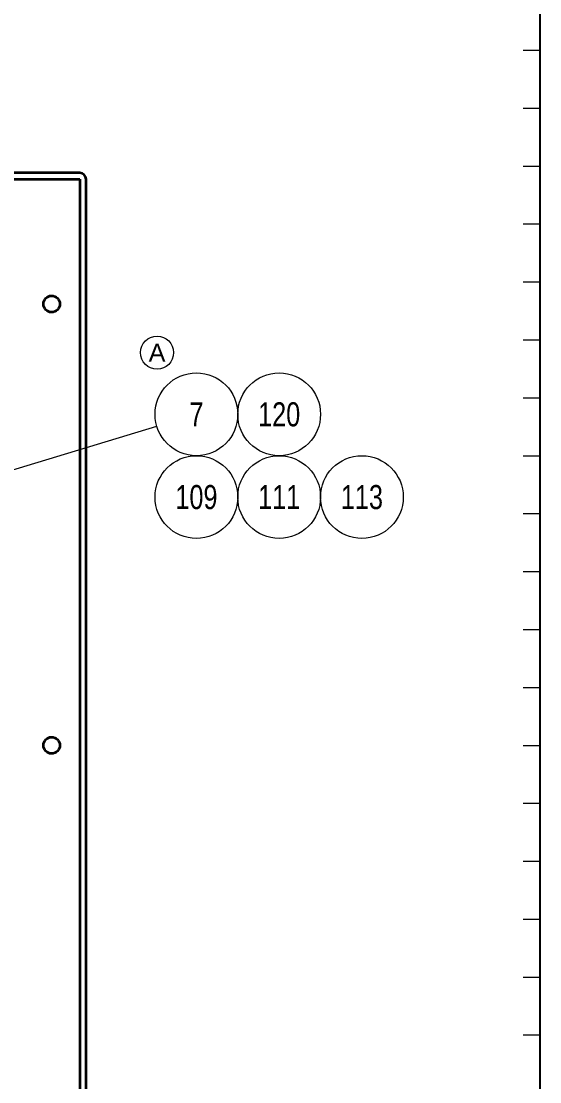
# Model space of a CAD drawing. Header units: millimetres. Extents: x 10 to 832, y 7 to 590.
# Drawn here: x 768.8 to 831.5, y 274.3 to 402.5 of the extents above; entities that cross this region are included whole.
import ezdxf
from ezdxf.enums import TextEntityAlignment as Align

# ---------------------------------------------------------------- set-up
doc = ezdxf.new("R2010")
doc.units = ezdxf.units.MM
for name, color, linetype in [('GR1_01', 7, 'Continuous'), ('GR1_15', 7, 'Continuous'), ('GR1_teisei', 7, 'Continuous'), ('図面枠B6M', 7, 'Continuous')]:
    doc.layers.add(name, color=color, linetype=linetype)
doc.styles.add('HG丸ｺﾞｼｯｸM-PRO', font='')
doc.styles.get('HG丸ｺﾞｼｯｸM-PRO').set_extended_font_data('HG丸ｺﾞｼｯｸM-PRO')

# ---------------------------------------------------------------- blocks, each defined once
blk = doc.blocks.new('BLKF023')
at = {"layer": '図面枠B6M', "color": 2, "linetype": 'Continuous', "lineweight": 25}
blk.add_line((831.5, 584), (831.5, 15), dxfattribs=at)
at = {"layer": '図面枠B6M', "color": 4, "linetype": 'Continuous', "lineweight": 13}
for p, q in [((829.5, 399), (831.5, 399)), ((829.5, 392), (831.5, 392)), ((829.5, 385), (831.5, 385)), ((829.5, 378), (831.5, 378)), ((829.5, 371), (831.5, 371)), ((829.5, 364), (831.5, 364)), ((829.5, 357), (831.5, 357)), ((829.5, 350), (831.5, 350)), ((829.5, 343), (831.5, 343)), ((829.5, 336), (831.5, 336)), ((829.5, 329), (831.5, 329)), ((829.5, 322), (831.5, 322)), ((829.5, 315), (831.5, 315)), ((829.5, 308), (831.5, 308)), ((829.5, 301), (831.5, 301)), ((829.5, 294), (831.5, 294)), ((829.5, 287), (831.5, 287)), ((829.5, 280), (831.5, 280))]:
    blk.add_line(p, q, dxfattribs=at)
blk = doc.blocks.new('BLKF112')
at = {"layer": 'GR1_01', "color": 3, "linetype": 'Continuous', "lineweight": 35}
for p, q in [((775.9, 384.17), (694.33, 384.17)), ((694.33, 383.4), (775.9, 383.4)), ((775.9, 383.4), (775.9, 246.6)), ((776.67, 246.6), (776.67, 383.4))]:
    blk.add_line(p, q, dxfattribs=at)
blk.add_arc((775.9, 383.4), 0.767, 0, 90, dxfattribs=at)
blk = doc.blocks.new('BLKF379')
at = {"layer": 'GR1_teisei', "color": 4, "linetype": 'Continuous', "lineweight": 13}
blk.add_circle((785.24, 362.45), 2, dxfattribs=at)
at = {"layer": 'GR1_teisei', "color": 4, "linetype": 'Continuous', "lineweight": 13, "style": 'HG丸ｺﾞｼｯｸM-PRO', "width": 1.042301}
blk.add_text('A', height=2.18, dxfattribs=at).set_placement((785.24, 362.45), align=Align.MIDDLE_CENTER)

msp = doc.modelspace()

# ---------------------------------------------------------------- linework, layer by layer
at = {"layer": 'GR1_01', "color": 3, "linetype": 'Continuous', "lineweight": 35}
for centre in [(772.5, 368.33), (772.5, 315)]:
    msp.add_circle(centre, 1, dxfattribs=at)
at = {"layer": 'GR1_15', "color": 4, "linetype": 'Continuous', "lineweight": 13}
msp.add_line((758.24, 345.4), (785.21, 353.55), dxfattribs=at)
for centre in [(790, 355), (800, 355), (790, 345), (800, 345), (810, 345)]:
    msp.add_circle(centre, 5, dxfattribs=at)

# ---------------------------------------------------------------- block references
at = {"layer": 'GR1_01', "color": 3, "linetype": 'Continuous', "lineweight": 35}
msp.add_blockref('BLKF112', (0, 0), dxfattribs=at)
at = {"layer": 'GR1_teisei', "color": 4, "linetype": 'Continuous', "lineweight": 13}
msp.add_blockref('BLKF379', (0, 0), dxfattribs=at)
at = {"layer": '図面枠B6M', "color": 4, "linetype": 'Continuous', "lineweight": 13}
msp.add_blockref('BLKF023', (0, 0), dxfattribs=at)

# ---------------------------------------------------------------- texts
at = {"layer": 'GR1_15', "color": 3, "linetype": 'Continuous', "lineweight": 35, "style": 'HG丸ｺﾞｼｯｸM-PRO', "width": 0.784542}
for s, height, p in [('7', 2.91, (790, 355)), ('120', 2.909, (800, 355)), ('109', 2.909, (790, 345)), ('111', 2.909, (800, 345)), ('113', 2.909, (810, 345))]:
    msp.add_text(s, height=height, rotation=0, dxfattribs=at).set_placement(p, align=Align.MIDDLE_CENTER)

doc.saveas('drawing.dxf')
